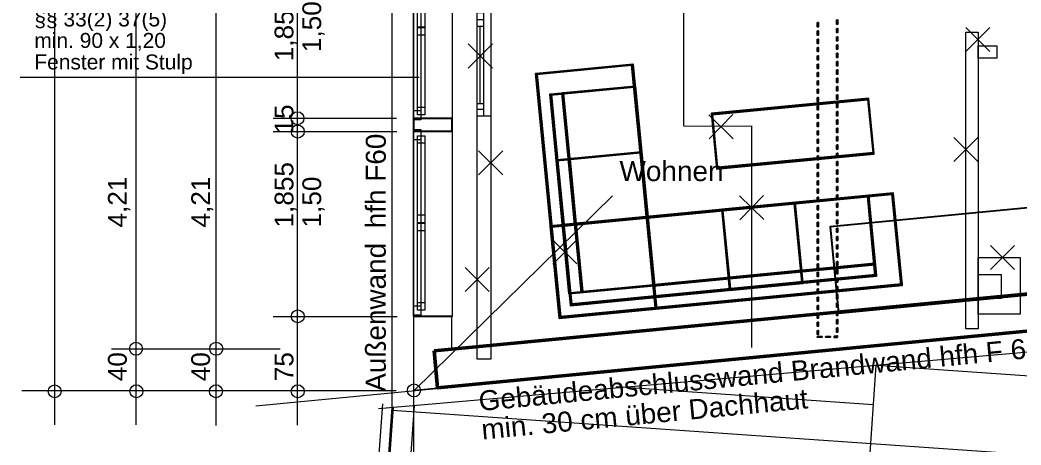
# Model space of a CAD drawing. Header units: millimetres. Extents: x 1501 to 41669, y -35 to 29713.
# Drawn here: x 1524 to 11693, y 6145 to 10469 of the extents above; entities that cross this region are included whole.
import ezdxf

# ---------------------------------------------------------------- set-up
doc = ezdxf.new("R2010")
doc.units = ezdxf.units.MM
doc.header["$LTSCALE"] = 50
doc.linetypes.add('PDF_56-4_56-4_0-0_0-0', pattern=[112.8, 56.4, -56.4, 0, 0])
for name, color, linetype in [('00_Wand_Bestand', 7, 'Continuous'), ('05_Linien_stark', 7, 'Continuous'), ('06_Linien_fein', 3, 'Continuous'), ('07_Bemassung', 6, 'Continuous'), ('10_Text', 7, 'Continuous')]:
    doc.layers.add(name, color=color, linetype=linetype)
doc.styles.add('PLAN', font='arial.ttf')

msp = doc.modelspace()

# ---------------------------------------------------------------- hatches: boundary and pattern name
at = {"layer": '00_Wand_Bestand'}
for points in [[(6770, 9921), (6769, 9926), (7751, 10020), (7991, 7532), (7003, 7437), (6764, 9925), (6769, 9926), (6770, 9921), (6775, 9921), (7013, 7448), (7979, 7541), (7741, 10009), (6770, 9916), (6770, 9921), (6775, 9921)], [(6914, 9710), (6914, 9715), (7772, 9797), (7968, 7766), (7104, 7683), (6909, 9714), (6914, 9715), (6914, 9710), (6920, 9710), (7114, 7694), (7956, 7775), (7762, 9786), (6915, 9705), (6914, 9710), (6920, 9710)], [(7038, 9722), (7037, 9727), (7772, 9797), (7968, 7766), (7227, 7695), (7032, 9726), (7037, 9727), (7038, 9722), (7043, 9722), (7237, 7706), (7956, 7775), (7762, 9786), (7038, 9717), (7038, 9722), (7043, 9722)], [(10194, 9114), (10197, 9114), (10144, 9671), (8550, 9518), (8604, 8956), (10198, 9109), (10197, 9114), (10194, 9114), (10193, 9119), (8611, 8967), (8559, 9508), (10137, 9660), (10190, 9114), (10194, 9114), (10193, 9119)], [(6979, 9041), (6978, 9046), (7837, 9129), (7901, 8461), (7037, 8377), (6973, 9046), (6978, 9046), (6979, 9041), (6984, 9042), (7047, 8388), (7889, 8469), (7827, 9118), (6979, 9037), (6979, 9041), (6984, 9042)], [(7102, 9053), (7102, 9058), (7837, 9129), (7901, 8459), (7161, 8388), (7096, 9058), (7102, 9058), (7102, 9053), (7108, 9054), (7171, 8398), (7889, 8468), (7827, 9118), (7103, 9048), (7102, 9053), (7108, 9054)], [(10478, 7776), (10485, 7777), (10395, 8708), (6911, 8373), (7001, 7437), (10485, 7772), (10485, 7777), (10478, 7776), (10477, 7782), (7014, 7448), (6926, 8364), (10382, 8696), (10471, 7776), (10478, 7776), (10477, 7782)], [(10217, 7869), (10224, 7870), (10146, 8684), (7036, 8385), (7115, 7565), (10225, 7865), (10224, 7870), (10217, 7869), (10216, 7875), (7129, 7577), (7052, 8376), (10132, 8672), (10209, 7869), (10217, 7869), (10216, 7875)], [(10208, 7987), (10213, 7987), (10146, 8684), (7890, 8467), (7958, 7765), (10214, 7982), (10213, 7987), (10208, 7987), (10207, 7992), (7968, 7776), (7902, 8457), (10136, 8673), (10202, 7986), (10208, 7987), (10207, 7992)], [(9461, 7915), (9467, 7915), (9399, 8612), (8653, 8540), (8720, 7838), (9467, 7910), (9467, 7915), (9461, 7915), (9461, 7920), (8730, 7850), (8665, 8531), (9389, 8601), (9456, 7914), (9461, 7915), (9461, 7920)], [(9472, 7798), (9478, 7798), (9399, 8612), (8653, 8540), (8732, 7721), (9478, 7793), (9478, 7798), (9472, 7798), (9472, 7803), (8742, 7733), (8665, 8531), (9389, 8601), (9467, 7797), (9472, 7798), (9472, 7803)]]:
    msp.add_hatch(color=7, dxfattribs=at).paths.add_polyline_path(points)

# ---------------------------------------------------------------- linework, layer by layer
for points in [[(6770, 9921), (6769, 9926), (7751, 10020), (7991, 7532), (7003, 7437), (6764, 9925), (6769, 9926), (6770, 9921), (6775, 9921), (7013, 7448), (7979, 7541), (7741, 10009), (6770, 9916), (6770, 9921), (6775, 9921)], [(6914, 9710), (6914, 9715), (7772, 9797), (7968, 7766), (7104, 7683), (6909, 9714), (6914, 9715), (6914, 9710), (6920, 9710), (7114, 7694), (7956, 7775), (7762, 9786), (6915, 9705), (6914, 9710), (6920, 9710)], [(7038, 9722), (7037, 9727), (7772, 9797), (7968, 7766), (7227, 7695), (7032, 9726), (7037, 9727), (7038, 9722), (7043, 9722), (7237, 7706), (7956, 7775), (7762, 9786), (7038, 9717), (7038, 9722), (7043, 9722)], [(10194, 9114), (10197, 9114), (10144, 9671), (8550, 9518), (8604, 8956), (10198, 9109), (10197, 9114), (10194, 9114), (10193, 9119), (8611, 8967), (8559, 9508), (10137, 9660), (10190, 9114), (10194, 9114), (10193, 9119)], [(6979, 9041), (6978, 9046), (7837, 9129), (7901, 8461), (7037, 8377), (6973, 9046), (6978, 9046), (6979, 9041), (6984, 9042), (7047, 8388), (7889, 8469), (7827, 9118), (6979, 9037), (6979, 9041), (6984, 9042)], [(7102, 9053), (7102, 9058), (7837, 9129), (7901, 8459), (7161, 8388), (7096, 9058), (7102, 9058), (7102, 9053), (7108, 9054), (7171, 8398), (7889, 8468), (7827, 9118), (7103, 9048), (7102, 9053), (7108, 9054)], [(10478, 7776), (10485, 7777), (10395, 8708), (6911, 8373), (7001, 7437), (10485, 7772), (10485, 7777), (10478, 7776), (10477, 7782), (7014, 7448), (6926, 8364), (10382, 8696), (10471, 7776), (10478, 7776), (10477, 7782)], [(10217, 7869), (10224, 7870), (10146, 8684), (7036, 8385), (7115, 7565), (10225, 7865), (10224, 7870), (10217, 7869), (10216, 7875), (7129, 7577), (7052, 8376), (10132, 8672), (10209, 7869), (10217, 7869), (10216, 7875)], [(10208, 7987), (10213, 7987), (10146, 8684), (7890, 8467), (7958, 7765), (10214, 7982), (10213, 7987), (10208, 7987), (10207, 7992), (7968, 7776), (7902, 8457), (10136, 8673), (10202, 7986), (10208, 7987), (10207, 7992)], [(9461, 7915), (9467, 7915), (9399, 8612), (8653, 8540), (8720, 7838), (9467, 7910), (9467, 7915), (9461, 7915), (9461, 7920), (8730, 7850), (8665, 8531), (9389, 8601), (9456, 7914), (9461, 7915), (9461, 7920)], [(9472, 7798), (9478, 7798), (9399, 8612), (8653, 8540), (8732, 7721), (9478, 7793), (9478, 7798), (9472, 7798), (9472, 7803), (8742, 7733), (8665, 8531), (9389, 8601), (9467, 7797), (9472, 7798), (9472, 7803)]]:
    msp.add_lwpolyline(points, close=True, dxfattribs=at)
at = {"layer": '05_Linien_stark', "lineweight": 15}
for p, q in [((1524, 9888), (5579, 9888)), ((4095, 9469), (5349, 9469)), ((4097, 9335), (5351, 9335)), ((4096, 7454), (5355, 7454)), ((2453, 7124), (3352, 7124)), ((3268, 7124), (4167, 7124))]:
    msp.add_line(p, q, dxfattribs=at)
at = {"layer": '05_Linien_stark', "lineweight": 20}
for p, q in [((5517, 7451), (5918, 7451)), ((5908, 7458), (5908, 7109))]:
    msp.add_line(p, q, dxfattribs=at)
for points in [[(5522, 19359), (5914, 19359), (5914, 7456), (5522, 7456)], [(5522, 11347), (5597, 11347), (5597, 9545), (5522, 9545)], [(5522, 11243), (5597, 11243), (5597, 9452), (5522, 9452)], [(5561, 11281), (5636, 11281), (5636, 10395), (5561, 10395)], [(5561, 10392), (5636, 10392), (5636, 9505), (5561, 9505)], [(5561, 10317), (5636, 10317), (5636, 9579), (5561, 9579)], [(5522, 9354), (5597, 9354), (5597, 7558), (5522, 7558)], [(5561, 9292), (5636, 9292), (5636, 8406), (5561, 8406)], [(5522, 9254), (5597, 9254), (5597, 7466), (5522, 7466)], [(5561, 9218), (5636, 9218), (5636, 8483), (5561, 8483)], [(5561, 8403), (5636, 8403), (5636, 7516), (5561, 7516)], [(5561, 8327), (5636, 8327), (5636, 7590), (5561, 7590)]]:
    msp.add_lwpolyline(points, close=True, dxfattribs=at)
at = {"layer": '05_Linien_stark', "lineweight": 15}
for points in [[(6167, 17106), (6306, 17106), (6306, 7020), (6167, 7020)], [(6167, 11545), (6306, 11545), (6306, 9492), (6167, 9492)], [(6167, 10544), (6231, 10544), (6231, 9492), (6167, 9492)], [(6167, 10474), (6231, 10474), (6231, 9557), (6167, 9557)], [(6168, 10405), (6231, 10405), (6231, 9615), (6168, 9615)], [(11133, 10344), (11257, 10344), (11257, 7326), (11133, 7326)], [(11257, 10207), (11447, 10207), (11447, 10082), (11257, 10082)], [(11258, 8053), (11685, 8053), (11685, 7475), (11258, 7475)], [(11259, 7879), (11491, 7879), (11491, 7637), (11259, 7637)]]:
    msp.add_lwpolyline(points, close=True, dxfattribs=at)
at = {"layer": '05_Linien_stark', "lineweight": 25}
msp.add_lwpolyline([(5524, 9470), (5911, 9470), (5911, 9333), (5524, 9333)], close=True, dxfattribs=at)
at = {"layer": '05_Linien_stark', "lineweight": 50}
msp.add_lwpolyline([(5730, 7102), (5766, 6727), (16709, 7781), (16673, 8155)], close=True, dxfattribs=at)
at = {"layer": '06_Linien_fein', "lineweight": 9}
for p, q in [((5303, 6522), (5303, 20419)), ((6200, 9612), (6200, 10402)), ((5598, 9576), (5598, 10319)), ((5598, 8480), (5598, 9221)), ((5598, 7587), (5598, 8330)), ((5166, 6517), (17014, 7553)), ((9734, -35), (10223, 6956)), ((10225, 6956), (15136, 6612)), ((7579, 6741), (10192, 6558)), ((4750, -8), (5209, 6563)), ((4847, 5), (5303, 6531)), ((4863, 5), (5319, 6535)), ((5074, -12), (5533, 6550)), ((5305, 6500), (15072, 5817))]:
    msp.add_line(p, q, dxfattribs=at)
at = {"layer": '06_Linien_fein', "lineweight": 5}
for p, q in [((11134, 10150), (11378, 10394)), ((11378, 10150), (11134, 10394)), ((11134, 10150), (11378, 10394)), ((11378, 10150), (11134, 10394)), ((6078, 9980), (6323, 10225)), ((6323, 9980), (6078, 10225)), ((6078, 9980), (6323, 10225)), ((6323, 9980), (6078, 10225)), ((8768, 9261), (8522, 9504)), ((8768, 9261), (8522, 9504)), ((8524, 9259), (8766, 9506)), ((8524, 9259), (8766, 9506)), ((11009, 9028), (11253, 9272)), ((11253, 9028), (11009, 9272)), ((11009, 9028), (11253, 9272)), ((11253, 9028), (11009, 9272)), ((6183, 8894), (6428, 9138)), ((6428, 8894), (6183, 9138)), ((6183, 8894), (6428, 9138)), ((6428, 8894), (6183, 9138)), ((9079, 8439), (8833, 8681)), ((9079, 8439), (8833, 8681)), ((8835, 8437), (9077, 8683)), ((8835, 8437), (9077, 8683)), ((7182, 7987), (6936, 8229)), ((7182, 7987), (6936, 8229)), ((6938, 7985), (7180, 8232)), ((6938, 7985), (7180, 8232)), ((11383, 7932), (11627, 8176)), ((11627, 7932), (11383, 8176)), ((11383, 7932), (11627, 8176)), ((11627, 7932), (11383, 8176)), ((6047, 7706), (6291, 7950)), ((6291, 7706), (6047, 7950)), ((6047, 7706), (6291, 7950)), ((6291, 7706), (6047, 7950))]:
    msp.add_line(p, q, dxfattribs=at)
at = {"layer": '06_Linien_fein', "linetype": 'PDF_56-4_56-4_0-0_0-0', "lineweight": 9}
for p, q in [((8960, 9390), (8267, 9384)), ((8959, 7138), (8959, 9392))]:
    msp.add_line(p, q, dxfattribs=at)
at = {"layer": '07_Bemassung', "lineweight": 15}
for p, q in [((5524, 2484), (5524, 29713)), ((1878, 6349), (1878, 20395)), ((2703, 6351), (2703, 20400)), ((3515, 6345), (3515, 20397)), ((4344, 6346), (4344, 20395)), ((3920, 6544), (18185, 7917)), ((1542, 6701), (5345, 6701))]:
    msp.add_line(p, q, dxfattribs=at)
at = {"layer": '07_Bemassung', "linetype": 'PDF_56-4_56-4_0-0_0-0', "lineweight": 9}
for p, q in [((8266, 9393), (8266, 18310)), ((5532, 6703), (11129, 12203))]:
    msp.add_line(p, q, dxfattribs=at)
at = {"layer": '07_Bemassung', "lineweight": 20}
msp.add_line((5524, 6703), (6039, 6753), dxfattribs=at)
at = {"layer": '07_Bemassung'}
for points in [[(9627, 10443), (9634, 10443), (9634, 10401), (9627, 10401)], [(9823, 10469), (9830, 10469), (9830, 10426), (9823, 10426)], [(9823, 10384), (9830, 10384), (9830, 10342), (9823, 10342)], [(9627, 10358), (9634, 10358), (9634, 10316), (9627, 10316)], [(9627, 10274), (9634, 10274), (9634, 10231), (9627, 10231)], [(9823, 10299), (9830, 10299), (9830, 10257), (9823, 10257)], [(9627, 10189), (9634, 10189), (9634, 10147), (9627, 10147)], [(9823, 10215), (9830, 10215), (9830, 10172), (9823, 10172)], [(9627, 10104), (9634, 10104), (9634, 10062), (9627, 10062)], [(9823, 10130), (9830, 10130), (9830, 10088), (9823, 10088)], [(9627, 10020), (9634, 10020), (9634, 9977), (9627, 9977)], [(9823, 10045), (9830, 10045), (9830, 10003), (9823, 10003)], [(9627, 9935), (9634, 9935), (9634, 9893), (9627, 9893)], [(9823, 9961), (9830, 9961), (9830, 9918), (9823, 9918)], [(9823, 9876), (9830, 9876), (9830, 9834), (9823, 9834)], [(9627, 9850), (9634, 9850), (9634, 9808), (9627, 9808)], [(9627, 9766), (9634, 9766), (9634, 9723), (9627, 9723)], [(9823, 9791), (9830, 9791), (9830, 9749), (9823, 9749)], [(9627, 9681), (9634, 9681), (9634, 9639), (9627, 9639)], [(9823, 9707), (9830, 9707), (9830, 9664), (9823, 9664)], [(9627, 9596), (9634, 9596), (9634, 9554), (9627, 9554)], [(9823, 9622), (9830, 9622), (9830, 9580), (9823, 9580)], [(9627, 9512), (9634, 9512), (9634, 9469), (9627, 9469)], [(9823, 9537), (9830, 9537), (9830, 9495), (9823, 9495)], [(9627, 9427), (9634, 9427), (9634, 9385), (9627, 9385)], [(9823, 9453), (9830, 9453), (9830, 9410), (9823, 9410)], [(9823, 9368), (9830, 9368), (9830, 9326), (9823, 9326)], [(9627, 9342), (9634, 9342), (9634, 9300), (9627, 9300)], [(9627, 9258), (9634, 9258), (9634, 9215), (9627, 9215)], [(9823, 9283), (9830, 9283), (9830, 9241), (9823, 9241)], [(9627, 9173), (9634, 9173), (9634, 9131), (9627, 9131)], [(9823, 9199), (9830, 9199), (9830, 9156), (9823, 9156)], [(9627, 9088), (9634, 9088), (9634, 9046), (9627, 9046)], [(9823, 9114), (9830, 9114), (9830, 9072), (9823, 9072)], [(9627, 9004), (9634, 9004), (9634, 8961), (9627, 8961)], [(16307, 8995), (9754, 8364), (9838, 7488), (16296, 8110)], [(9823, 9029), (9830, 9029), (9830, 8987), (9823, 8987)], [(9627, 8919), (9634, 8919), (9634, 8877), (9627, 8877)], [(9823, 8945), (9830, 8945), (9830, 8902), (9823, 8902)], [(9823, 8860), (9830, 8860), (9830, 8818), (9823, 8818)], [(9627, 8834), (9634, 8834), (9634, 8792), (9627, 8792)], [(9627, 8750), (9634, 8750), (9634, 8707), (9627, 8707)], [(9823, 8775), (9830, 8775), (9830, 8733), (9823, 8733)], [(9627, 8665), (9634, 8665), (9634, 8623), (9627, 8623)], [(9823, 8691), (9830, 8691), (9830, 8648), (9823, 8648)], [(9627, 8580), (9634, 8580), (9634, 8538), (9627, 8538)], [(9823, 8606), (9830, 8606), (9830, 8564), (9823, 8564)], [(9627, 8496), (9634, 8496), (9634, 8453), (9627, 8453)], [(9823, 8521), (9830, 8521), (9830, 8479), (9823, 8479)], [(9627, 8411), (9634, 8411), (9634, 8369), (9627, 8369)], [(9823, 8437), (9830, 8437), (9830, 8394), (9823, 8394)], [(9823, 8352), (9830, 8352), (9830, 8310), (9823, 8310)], [(9627, 8326), (9634, 8326), (9634, 8284), (9627, 8284)], [(9627, 8242), (9634, 8242), (9634, 8199), (9627, 8199)], [(9823, 8267), (9830, 8267), (9830, 8225), (9823, 8225)], [(9627, 8157), (9634, 8157), (9634, 8115), (9627, 8115)], [(9823, 8183), (9830, 8183), (9830, 8140), (9823, 8140)], [(9627, 8072), (9634, 8072), (9634, 8030), (9627, 8030)], [(9823, 8098), (9830, 8098), (9830, 8056), (9823, 8056)], [(9627, 7988), (9634, 7988), (9634, 7945), (9627, 7945)], [(9823, 8013), (9830, 8013), (9830, 7971), (9823, 7971)], [(9627, 7903), (9634, 7903), (9634, 7861), (9627, 7861)], [(9823, 7929), (9830, 7929), (9830, 7886), (9823, 7886)], [(9823, 7844), (9830, 7844), (9830, 7802), (9823, 7802)], [(9627, 7818), (9634, 7818), (9634, 7776), (9627, 7776)], [(9627, 7734), (9634, 7734), (9634, 7691), (9627, 7691)], [(9823, 7759), (9830, 7759), (9830, 7717), (9823, 7717)], [(9627, 7649), (9634, 7649), (9634, 7607), (9627, 7607)], [(9823, 7675), (9830, 7675), (9830, 7632), (9823, 7632)], [(9627, 7564), (9634, 7564), (9634, 7522), (9627, 7522)], [(9823, 7590), (9830, 7590), (9830, 7548), (9823, 7548)], [(9627, 7480), (9634, 7480), (9634, 7437), (9627, 7437)], [(9823, 7505), (9830, 7505), (9830, 7463), (9823, 7463)], [(9627, 7395), (9634, 7395), (9634, 7353), (9627, 7353)], [(9823, 7421), (9830, 7421), (9830, 7378), (9823, 7378)], [(9823, 7336), (9830, 7336), (9830, 7294), (9823, 7294)], [(9627, 7310), (9634, 7310), (9634, 7268), (9627, 7268)], [(9627, 7250), (9669, 7250), (9669, 7243), (9627, 7243)], [(9711, 7250), (9754, 7250), (9754, 7243), (9711, 7243)], [(9830, 7243), (9830, 7251), (9823, 7251), (9823, 7250), (9796, 7250), (9796, 7243)]]:
    msp.add_lwpolyline(points, close=True, dxfattribs=at)
at = {"layer": '07_Bemassung', "lineweight": 18}
for centre in [(4343, 9469), (4345, 9334), (4345, 7454), (2702, 7124), (3517, 7124), (1876, 6691), (2706, 6692), (3514, 6692), (4345, 6692), (5526, 6700)]:
    msp.add_circle(centre, 65.8, dxfattribs=at)

# ---------------------------------------------------------------- texts
at = {"layer": '07_Bemassung', "style": 'PLAN'}
for s, p in [('1,855', (4301, 10049)), ('1,50', (4583, 10142)), ('15', (4301, 9314)), ('1,855', (4301, 8358)), ('4,21', (2608, 8358)), ('4,21', (3454, 8358)), ('1,50', (4583, 8358)), ('40', (2608, 6794)), ('40', (3454, 6794)), ('75', (4301, 6794))]:
    msp.add_text(s, height=190.5, rotation=90, dxfattribs=at).set_placement(p)
at = {"layer": '10_Text', "style": 'PLAN'}
for s, height, p in [('§§ 33(2) 37(5)', 152.4, (1669, 10403)), ('min. 90 x 1,20', 152.4, (1669, 10185)), ('Fenster mit Stulp', 152.4, (1669, 9966)), ('Wohnen', 203.2, (7614, 8830))]:
    msp.add_text(s, height=height, dxfattribs=at).set_placement(p)
for s, rotation, p in [('hfh F60', 90, (5240, 8350)), ('Außenwand', 90, (5240, 6687)), ('Gebäudeabschlusswand Brandwand hfh F 60 m', 5.5, (6193, 6490)), ('min. 30 cm über Dachhaut', 5.5, (6221, 6200))]:
    msp.add_text(s, height=203.2, rotation=rotation, dxfattribs=at).set_placement(p)

doc.saveas('drawing.dxf')
